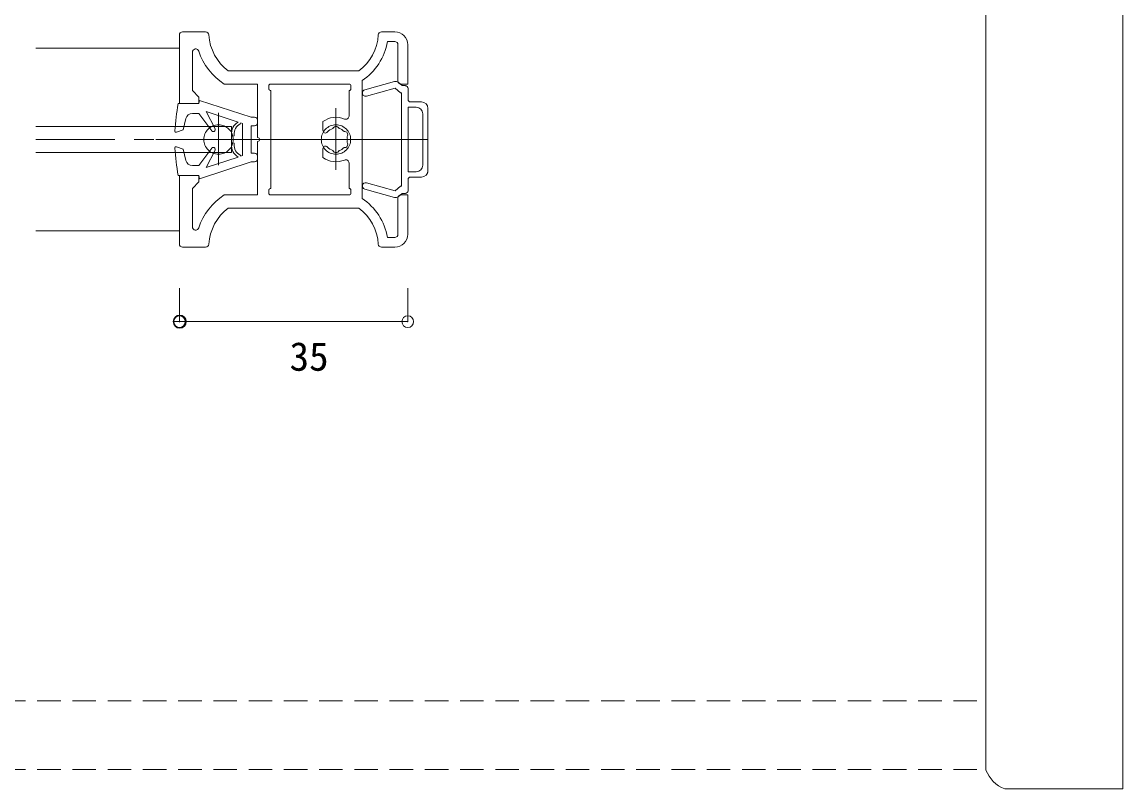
# Model space of a CAD drawing. Units: millimetres, scale not verified. Extents: x -596 to 604, y -411 to 420.
# Drawn here: x -144 to 24.7, y -229.4 to -111.9 of the extents above; entities that cross this region are included whole.
import ezdxf
from ezdxf.enums import TextEntityAlignment as Align

# ---------------------------------------------------------------- set-up
doc = ezdxf.new("R2010")
doc.units = ezdxf.units.MM
doc.header["$LTSCALE"] = 3
doc.header["$PDMODE"] = 32
doc.header["$PDSIZE"] = 1.8
for name, pattern in [('CHAIN1', [8, 5, -1, 1, -1]), ('DASHED1', [1.8, 1.2, -0.6]), ('DOUBLE_CHAIN1', [8.8, 5, -1, 0.6, -0.6, 0.6, -1])]:
    doc.linetypes.add(name, pattern=pattern)
doc.layers.add('2-0_18', color=7, linetype='Continuous', lineweight=18)
doc.styles.add('ＭＳ ゴシック', font='')
doc.styles.get('ＭＳ ゴシック').set_extended_font_data('MS Gothic')

msp = doc.modelspace()

# ---------------------------------------------------------------- linework, layer by layer
at = {"layer": '2-0_18', "lineweight": 20}
for p, q in [((24.689, -229.384), (24.689, -77.384)), ((3.689, -79.498), (3.689, -226.478)), ((-81.822, -125.134), (-81.822, -134.918)), ((-119.913, -145.884), (-119.913, -143.65)), ((6.572, -229.384), (24.689, -229.384))]:
    msp.add_line(p, q, dxfattribs=at)
at = {"layer": '2-0_18'}
for p, q in [((-119.913, -113.884), (-119.913, -124.384)), ((-115.897, -113.384), (-119.413, -113.384)), ((-86.913, -113.384), (-88.928, -113.384)), ((-119.913, -115.884), (-141.922, -115.884)), ((-88.038, -114.884), (-86.913, -114.884)), ((-86.413, -115.384), (-86.413, -120.884)), ((-84.913, -121.384), (-84.913, -115.384)), ((-117.913, -116.506), (-117.913, -122.384)), ((-112.413, -119.384), (-92.413, -119.384)), ((-107.913, -121.384), (-113.036, -121.384)), ((-107.913, -129.584), (-107.913, -121.384)), ((-93.912, -121.384), (-105.913, -121.384)), ((-91.913, -129.584), (-91.913, -120.867)), ((-91.508, -122.282), (-86.934, -121.006)), ((-86.39, -121.122), (-85.773, -121.634)), ((-85.913, -121.384), (-84.913, -121.384)), ((-106.213, -122.084), (-106.213, -121.684)), ((-105.913, -122.384), (-105.913, -137.384)), ((-93.912, -126.284), (-93.912, -122.384)), ((-93.612, -122.084), (-93.612, -121.684)), ((-86.867, -122.025), (-91.239, -123.245)), ((-86.013, -122.734), (-86.867, -122.025)), ((-85.873, -122.734), (-86.013, -122.734)), ((-85.873, -122.734), (-85.873, -137.034)), ((-85.773, -121.634), (-85.271, -121.634)), ((-84.873, -122.074), (-84.873, -122.234)), ((-84.873, -123.734), (-84.873, -122.234)), ((-84.473, -124.134), (-82.822, -124.134)), ((-116.913, -125.884), (-117.924, -125.884)), ((-114.955, -128.561), (-116.913, -125.884)), ((-108.413, -126.484), (-108.913, -126.484)), ((-83.622, -124.934), (-84.873, -124.934)), ((-84.873, -124.934), (-84.873, -134.834)), ((-82.622, -133.834), (-82.622, -125.934)), ((-111.913, -127.884), (-141.922, -127.884)), ((-111.913, -131.884), (-111.913, -127.884)), ((-110.213, -132.343), (-110.213, -127.425)), ((-108.913, -127.784), (-108.413, -127.784)), ((-108.913, -131.984), (-108.913, -127.793)), ((-97.913, -128.512), (-97.913, -127.134)), ((-120.342, -130.997), (-119.313, -131.384)), ((-119.313, -131.384), (-118.897, -133.117)), ((-116.913, -133.884), (-114.955, -131.207)), ((-114.446, -131.521), (-115.812, -134.186)), ((-107.913, -138.384), (-107.913, -130.184)), ((-97.913, -131.256), (-97.913, -132.633)), ((-91.913, -138.901), (-91.913, -130.184)), ((-141.922, -131.884), (-111.913, -131.884)), ((-115.812, -134.186), (-110.882, -132.564)), ((-110.513, -132.442), (-110.213, -132.343)), ((-110.513, -132.363), (-110.513, -132.442)), ((-108.413, -131.984), (-108.913, -131.984)), ((-117.924, -133.884), (-116.913, -133.884)), ((-116.813, -135.884), (-108.913, -133.284)), ((-108.913, -133.284), (-108.413, -133.284)), ((-93.912, -137.384), (-93.912, -133.484)), ((-83.622, -134.834), (-84.873, -134.834)), ((-116.913, -135.384), (-120.113, -135.384)), ((-119.913, -135.384), (-119.913, -143.884)), ((-117.913, -137.384), (-116.913, -136.384)), ((-116.913, -136.384), (-116.913, -135.384)), ((-116.913, -135.384), (-116.813, -135.884)), ((-84.873, -136.034), (-84.873, -136.734)), ((-84.473, -135.634), (-82.817, -135.634)), ((-117.913, -137.384), (-117.913, -143.261)), ((-106.213, -138.084), (-106.213, -137.684)), ((-93.612, -138.084), (-93.612, -137.684)), ((-86.934, -138.762), (-91.508, -137.486)), ((-85.773, -138.134), (-86.39, -138.646)), ((-85.271, -138.134), (-85.773, -138.134)), ((-84.873, -136.734), (-84.873, -137.731)), ((-113.036, -138.384), (-107.913, -138.384)), ((-105.913, -138.384), (-93.912, -138.384)), ((-86.413, -138.884), (-86.413, -144.384)), ((-84.913, -138.384), (-85.913, -138.384)), ((-84.913, -144.402), (-84.913, -138.384)), ((-92.413, -140.384), (-112.413, -140.384)), ((-141.922, -143.884), (-139.49, -143.884)), ((-139.49, -143.884), (-119.913, -143.884)), ((-86.913, -144.884), (-88.038, -144.884)), ((-119.413, -146.384), (-115.897, -146.384)), ((-88.928, -146.384), (-86.913, -146.384))]:
    msp.add_line(p, q, dxfattribs=at)
at = {"layer": '2-0_18', "linetype": 'DOUBLE_CHAIN1'}
msp.add_line((-91.913, -137.884), (-91.913, -121.884), dxfattribs=at)
at = {"layer": '2-0_18', "linetype": 'CHAIN1'}
for p, q in [((-113.913, -125.821), (-113.913, -133.821)), ((-95.912, -125.099), (-95.912, -134.517)), ((-81.822, -129.884), (-141.922, -129.884)), ((-91.009, -129.884), (-123.507, -129.884))]:
    msp.add_line(p, q, dxfattribs=at)
at = {"layer": '2-0_18', "color": 4, "lineweight": 9}
for p, q in [((-119.913, -152.66), (-119.913, -157.79)), ((-84.913, -157.79), (-84.913, -152.66)), ((-119.913, -157.79), (-84.913, -157.79))]:
    msp.add_line(p, q, dxfattribs=at)
at = {"layer": '2-0_18', "color": 4}
msp.add_line((-120.857, -157.79), (-119.857, -157.79), dxfattribs=at)
at = {"layer": '2-0_18', "linetype": 'DASHED1', "lineweight": 20}
for p, q in [((-465.689, -215.884), (3.689, -215.884)), ((-465.689, -226.384), (3.689, -226.384))]:
    msp.add_line(p, q, dxfattribs=at)
at = {"layer": '2-0_18'}
for points in [[(-120.113, -124.384), (-116.913, -124.384), (-116.913, -123.384), (-117.913, -122.384)], [(-108.913, -126.484), (-116.813, -123.884), (-116.913, -124.384)], [(-110.882, -127.204), (-115.812, -125.582), (-114.446, -128.247)], [(-118.897, -126.651), (-119.313, -128.384), (-120.342, -128.771)], [(-110.213, -127.425), (-110.513, -127.326), (-110.513, -127.404)], [(-91.239, -136.523), (-86.867, -137.742), (-86.013, -137.034), (-85.873, -137.034)]]:
    msp.add_lwpolyline(points, dxfattribs=at)
at = {"layer": '2-0_18', "linetype": 'DOUBLE_CHAIN1'}
for centre in [(-113.913, -129.884), (-95.912, -129.884)]:
    msp.add_circle(centre, 2.25, dxfattribs=at)
at = {"layer": '2-0_18', "color": 4}
msp.add_circle((-119.857, -157.79), 1, dxfattribs=at)
at = {"layer": '2-0_18'}
for centre, radius, start, end in [((-119.413, -113.884), 0.5, 90, 180), ((-115.897, -113.884), 0.5, 3.58333, 90), ((-107.913, -113.384), 7.5, 183.58333, 233.13012), ((-96.913, -113.384), 7.5, 306.86991, 356.41669), ((-88.928, -113.884), 0.5, 90, 176.41669), ((-86.913, -115.384), 2, 0, 90), ((-117.413, -116.506), 0.5, 18.19489, 180), ((-107.913, -113.384), 9.5, 198.19489, 237.36312), ((-96.913, -113.384), 9, 303.749, 350.40595), ((-86.913, -115.384), 0.5, 0, 90), ((-105.913, -121.684), 0.3, 90, 180), ((-93.912, -121.684), 0.3, 0, 90), ((-86.773, -121.584), 0.6, 50.32076, 105.58926), ((-85.913, -120.884), 0.5, 180, 270), ((-105.913, -122.084), 0.3, 180, 270), ((-93.912, -122.084), 0.3, 270, 0), ((-91.373, -122.764), 0.5, 105.58926, 285.58927), ((-85.271, -122.036), 0.4, 354.52222, 96.25308), ((-70.759, -132.396), 50, 170.77898, 175.60973), ((-84.473, -123.734), 0.4, 180, 270), ((-82.822, -125.134), 1, 0, 90), ((-117.924, -126.884), 1, 90, 166.50427), ((-108.413, -126.984), 0.5, 0, 90), ((-95.912, -129.884), 3.4, 67.38015, 126.03189), ((-94.413, -126.284), 0.5, 247.38015, 0), ((-83.622, -125.934), 1, 0, 90), ((-109.913, -128.954), 2, 118.99506, 187.34957), ((-109.913, -128.954), 1.6, 114.31575, 187.34957), ((-110.613, -127.404), 0.1, 294.31576, 0), ((-108.413, -127.284), 0.5, 270, 0), ((-95.912, -129.884), 1.75, 105.35889, 139.8159), ((-95.912, -128.384), 0.5, 22.02433, 157.97569), ((-95.912, -129.884), 1.75, 45.35889, 74.64113), ((-120.413, -128.584), 0.2, 175.60973, 290.6097), ((-114.713, -128.384), 0.3, 216.17925, 27.15099), ((-111.698, -129.184), 0.2, 187.34957, 7.34957), ((-107.913, -129.884), 0.3, 270, 90), ((-97.537, -128.512), 0.376, 180, 319.81591), ((-94.614, -129.134), 0.5, 322.02433, 97.97569), ((-95.912, -129.884), 1.75, 345.35889, 14.64113), ((-120.413, -131.184), 0.2, 69.39032, 184.39029), ((-70.759, -127.372), 50, 184.39029, 189.22104), ((-114.713, -131.384), 0.3, 332.84903, 143.82077), ((-109.913, -130.814), 2, 172.65045, 241.00496), ((-111.698, -130.584), 0.2, 352.65046, 172.65045), ((-109.913, -130.814), 1.6, 172.65045, 245.68427), ((-97.537, -131.256), 0.376, 40.18412, 180), ((-95.912, -129.884), 1.75, 220.18412, 254.64113), ((-95.912, -131.384), 0.5, 202.02433, 337.9757), ((-95.912, -129.884), 1.75, 285.35889, 314.64113), ((-94.614, -130.634), 0.5, 262.02433, 37.9757), ((-117.924, -132.884), 1, 193.49575, 270), ((-110.613, -132.363), 0.1, 0, 65.68427), ((-108.413, -132.484), 0.5, 0, 90), ((-108.413, -132.784), 0.5, 270, 0), ((-95.912, -129.884), 3.4, 233.96813, 292.61988), ((-94.413, -133.484), 0.5, 0, 112.61987), ((-83.622, -133.834), 1, 270, 0), ((-82.822, -134.634), 1, 270, 0), ((-91.373, -137.004), 0.5, 74.41076, 254.41076), ((-84.473, -136.034), 0.4, 90, 180), ((-105.913, -137.684), 0.3, 90, 180), ((-105.913, -138.084), 0.3, 180, 270), ((-93.912, -137.684), 0.3, 0, 90), ((-93.912, -138.084), 0.3, 270, 0), ((-85.271, -137.734), 0.4, 265.961, 0.53254), ((-107.913, -146.384), 9.5, 122.6369, 161.80513), ((-96.913, -146.384), 9, 9.59408, 56.25103), ((-86.773, -138.184), 0.6, 254.41076, 309.67927), ((-85.913, -138.884), 0.5, 90, 180), ((-107.913, -146.384), 7.5, 126.8699, 176.41669), ((-96.913, -146.384), 7.5, 3.58333, 53.13012), ((-117.413, -143.261), 0.5, 180, 341.80513), ((-86.913, -144.384), 0.5, 270, 0), ((-86.913, -144.384), 2, 270, 0), ((-119.413, -145.884), 0.5, 180, 270), ((-115.897, -145.884), 0.5, 270, 356.41669), ((-88.928, -145.884), 0.5, 183.58333, 270)]:
    msp.add_arc(centre, radius, start, end, dxfattribs=at)
at = {"layer": '2-0_18', "lineweight": 20}
msp.add_arc((8.37, -224.718), 5, 200.59867, 248.92571, dxfattribs=at)
at = {"layer": '2-0_18'}
for p in [(-119.913, -157.79), (-84.913, -157.79)]:
    msp.add_point(p, dxfattribs=at)
at = {"layer": '2-0_18', "color": 4}
msp.add_point((-119.857, -157.79), dxfattribs=at)
at = {"layer": '2-0_18', "color": 5}
msp.add_point((-119.857, -157.79), dxfattribs=at)

# ---------------------------------------------------------------- texts
at = {"layer": '2-0_18', "style": 'ＭＳ ゴシック'}
msp.add_text('35', height=4.399, dxfattribs=at).set_placement((-103.03, -166.633), align=Align.BOTTOM_LEFT)

doc.saveas('drawing.dxf')
